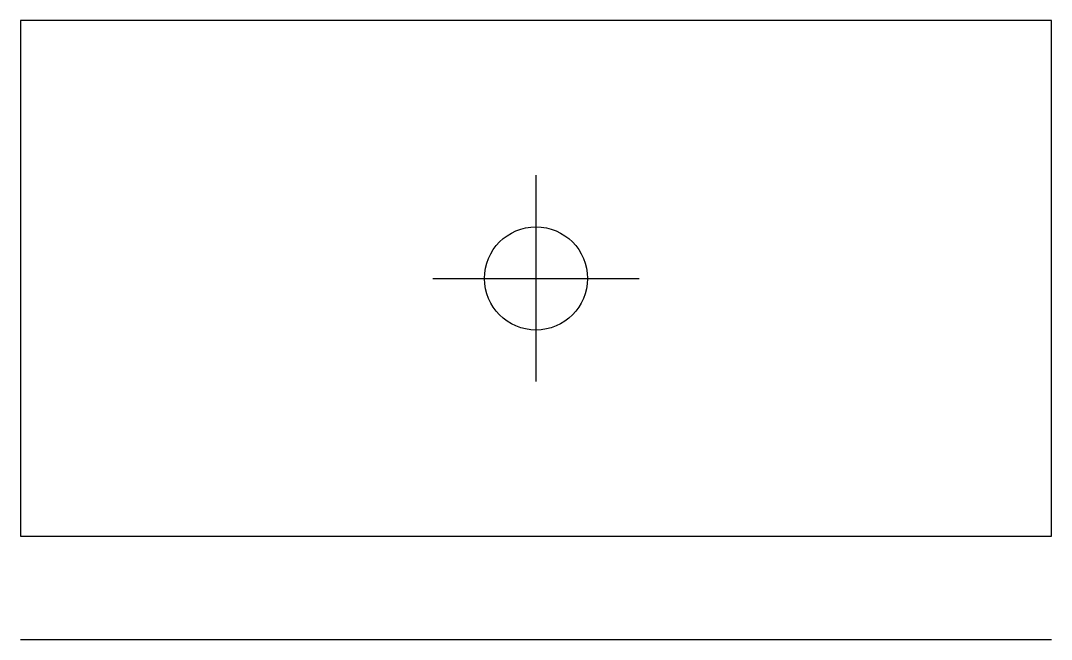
# Model space of a CAD drawing. Header units: millimetres. Extents: x 0 to 100, y -10 to 50.
import ezdxf

# ---------------------------------------------------------------- set-up
doc = ezdxf.new("R2010")
doc.units = ezdxf.units.MM
doc.layers.add('CENTERLINE', color=1, linetype='Continuous')
doc.layers.add('DIMENSION', color=1, linetype='Continuous')

msp = doc.modelspace()

# ---------------------------------------------------------------- linework, layer by layer
msp.add_lwpolyline([(0, 0), (100, 0), (100, 50), (0, 50)], close=True)
msp.add_circle((50, 25), 5)
at = {"layer": 'CENTERLINE'}
for p, q in [((50, 15), (50, 35)), ((40, 25), (60, 25))]:
    msp.add_line(p, q, dxfattribs=at)
at = {"layer": 'DIMENSION'}
msp.add_line((0, -10), (100, -10), dxfattribs=at)

doc.saveas('drawing.dxf')
